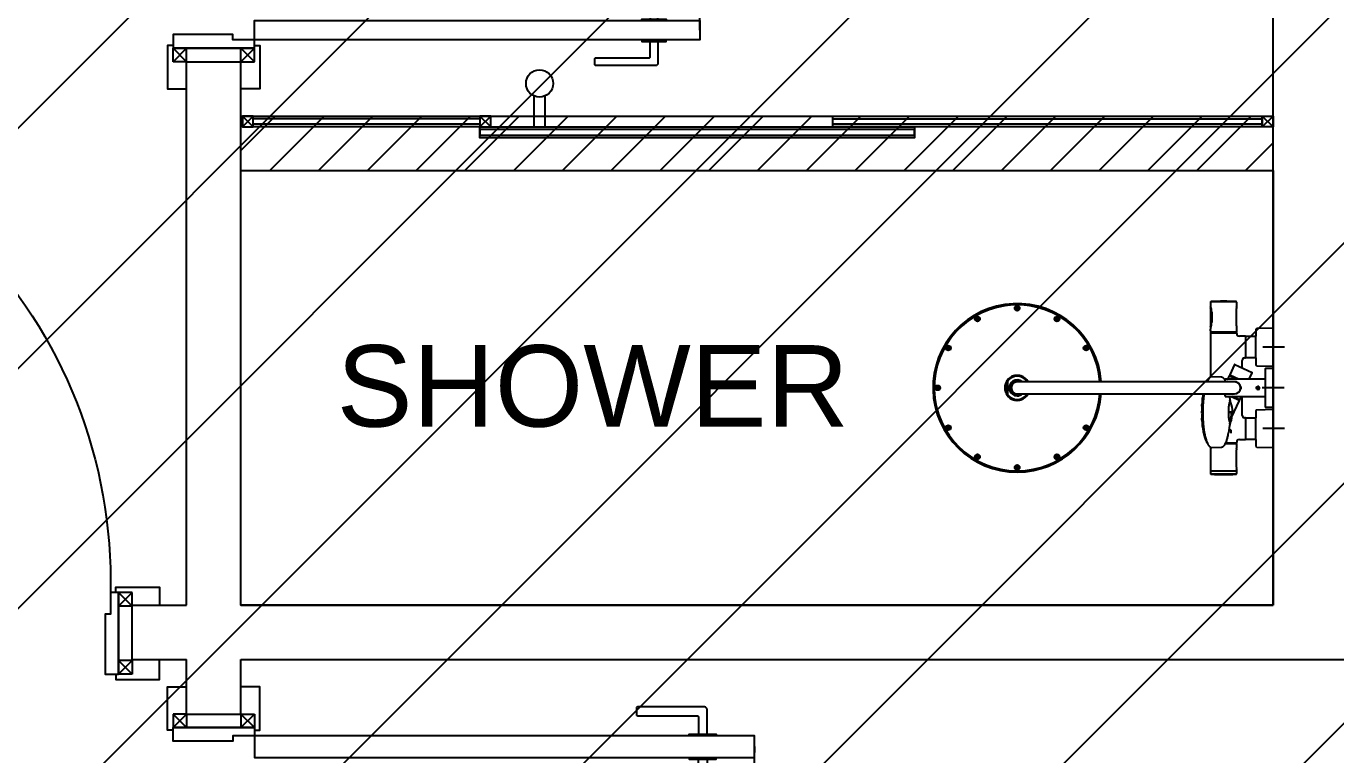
# Model space of a CAD drawing. Header units: centimetres. Extents: x -7408 to 35293, y -3951 to 3084.
# Drawn here: x -869.5 to -628.5, y 1930.5 to 2064.5 of the extents above; entities that cross this region are included whole.
import ezdxf

# ---------------------------------------------------------------- set-up
doc = ezdxf.new("R2010")
doc.units = ezdxf.units.CM
doc.header["$LTSCALE"] = 100
doc.header["$MEASUREMENT"] = 0
for name, color, linetype in [('A0-01 FLOOR PLANS$0$BATH FIXTURES', 85, 'Continuous'), ('A0-01 FLOOR PLANS$0$DOOR', 1, 'Continuous'), ('A0-01 FLOOR PLANS$0$ID_Flooring_01', 123, 'Continuous'), ('A0-01 FLOOR PLANS$0$TEXT', 3, 'Continuous'), ('A0-01 FLOOR PLANS$0$THRESHOLD', 8, 'Continuous'), ('A0-01 FLOOR PLANS$0$TILE', 252, 'Continuous'), ('A0-01 FLOOR PLANS$0$WALL-01', 7, 'Continuous'), ('DCCA-USABLE AREA', 10, 'Continuous')]:
    doc.layers.add(name, color=color, linetype=linetype)
doc.styles.add('A0-01 FLOOR PLANS$0$ART-PS-1', font='arial.ttf', dxfattribs={"height": 20})

# ---------------------------------------------------------------- blocks, each defined once
blk = doc.blocks.new('A0-01 FLOOR PLANS$0$A$C1495f67d')
at = {"layer": 'A0-01 FLOOR PLANS$0$THRESHOLD', "transparency": 33554687}
h = blk.add_hatch(dxfattribs=at)
h.set_pattern_fill('ANSI31', color=256, scale=2, angle=360)
h.set_pattern_definition([(45, (3770.114, -2873.269), (-4.490128, 4.490128), [])])
h.paths.add_polyline_path([(-190, 0), (0, 0), (0, -10), (-190, -10)])
at = {"layer": 'A0-01 FLOOR PLANS$0$DOOR'}
for p, q in [((-190, -10), (-188, -8)), ((-190, -8), (-188, -10)), ((-55.97, -8), (-55.97, -13.71)), ((-53.97, -8), (-53.97, -13.71)), ((-43.97, -10), (-45.97, -8)), ((-43.97, -8), (-45.97, -10)), ((-43.97, -8.5), (-2.27, -8.5)), ((-43.97, -9.5), (-2.27, -9.5)), ((-0.27, -10), (-2.27, -8)), ((-0.27, -8), (-2.27, -10))]:
    blk.add_line(p, q, dxfattribs=at)
for points in [[(-45.97, -8), (-123.97, -8), (-123.97, -6), (-43.97, -6), (-43.97, -8)], [(-188, -8), (-108.97, -8), (-108.97, -10), (-188, -10)]]:
    blk.add_lwpolyline(points, dxfattribs=at)
for points in [[(-43.97, -7.5), (-43.97, -6.5), (-123.97, -6.5), (-123.97, -7.5)], [(-188, -8), (-188, -10), (-190, -10), (-190, -8)], [(-188, -9.5), (-188, -8.5), (-108.97, -8.5), (-108.97, -9.5)], [(-45.97, -8), (-45.97, -10), (-43.97, -10), (-43.97, -8)], [(-43.97, -8), (-2.27, -8), (-2.27, -10), (-43.97, -10)], [(-2.27, -8), (-2.27, -10), (-0.27, -10), (-0.27, -8)]]:
    blk.add_lwpolyline(points, close=True, dxfattribs=at)
blk.add_circle((-54.97, -16), 2.5, dxfattribs=at)
at = {"layer": 'A0-01 FLOOR PLANS$0$TILE', "color": 8}
for p, q in [((0, 0), (-190, 0)), ((0, -10), (-190, -10))]:
    blk.add_line(p, q, dxfattribs=at)
blk = doc.blocks.new('A0-01 FLOOR PLANS$0$Bath_ShowerHead_D-31_01')
for p, q in [((-7.5, 0.08), (-7.5, -3.92)), ((0, 0), (0, -4)), ((7.5, 0.08), (7.5, -3.92)), ((-11, -1.97), (-10.92, -5.04)), ((-4.05, -1.92), (-10.95, -1.92)), ((-5.5, -1.92), (-9.5, -1.92)), ((-4.08, -5.04), (-4, -1.97)), ((-3.55, -2.02), (-3.55, -3.4)), ((3.53, -2), (-3.53, -2)), ((2, -2), (-2, -2)), ((3.55, -3.4), (3.55, -2.02)), ((4, -1.97), (4.08, -5.04)), ((10.95, -1.92), (4.05, -1.92)), ((9.5, -1.92), (5.5, -1.92)), ((10.92, -5.04), (11, -1.97)), ((-3.45, -3.5), (3.45, -3.5)), ((-1.57, -3.5), (-1.57, -10.83)), ((-0.17, -4.82), (-0.09, -4.67)), ((-0.09, -4.97), (-0.17, -4.82)), ((-0.09, -4.67), (0.09, -4.67)), ((0.09, -4.67), (0.17, -4.82)), ((0.17, -4.82), (0.09, -4.97)), ((1.57, -10.83), (1.57, -3.5)), ((-5.5, -5.22), (-9.5, -5.22)), ((-9.5, -7.14), (-9.5, -8.22)), ((-9.48, -7.12), (-5.52, -7.12)), ((-9.43, -5.22), (-9.43, -7.1)), ((-5.57, -7.1), (-5.57, -5.22)), ((-5.5, -7.26), (-5.5, -7.14)), ((-4.31, -9.04), (-2.83, -5.87)), ((-1.57, -6.4), (-2.76, -5.85)), ((0.09, -4.97), (-0.09, -4.97)), ((9.5, -5.22), (5.5, -5.22)), ((5.5, -7.14), (5.5, -7.26)), ((5.52, -7.12), (9.48, -7.12)), ((5.57, -5.22), (5.57, -7.1)), ((9.43, -7.1), (9.43, -5.22)), ((9.5, -8.22), (9.5, -7.14)), ((-15.89, -13.37), (-15.89, -8.87)), ((-14.94, -8.72), (-15.74, -8.72)), ((-14.42, -8.77), (-14.62, -8.77)), ((-11.62, -8.77), (-14.42, -8.77)), ((-11.42, -8.77), (-11.62, -8.77)), ((-10.24, -8.72), (-11.1, -8.72)), ((-10.22, -8.74), (-10.22, -13.5)), ((-10.15, -9.32), (-10.22, -9.32)), ((-10.22, -9.35), (-10.15, -9.35)), ((-10.15, -13.5), (-10.15, -8.74)), ((-9.99, -8.72), (-10.13, -8.72)), ((-3.68, -7.69), (-5.06, -7.69)), ((-4.28, -9.11), (-2.38, -10)), ((-1.57, -8.37), (-2.31, -9.97)), ((-2.2, -10.05), (-1.57, -8.69)), ((-1.1, -9.12), (-1.1, -13.17)), ((-0.2, -7.97), (-0.25, -8)), ((-0.25, -8), (0.25, -8)), ((-0.25, -8), (-0.25, -8.05)), ((-0.2, -7.97), (0.2, -7.97)), ((-0.2, -8.05), (-0.2, -7.97)), ((0.25, -8), (0.2, -7.97)), ((0.2, -8.05), (0.2, -7.97)), ((0.25, -8.05), (0.25, -8)), ((1.1, -13.17), (1.1, -9.12)), ((5.06, -7.69), (1.57, -7.69)), ((2.18, -8.15), (1.57, -7.86)), ((2.2, -8.19), (1.57, -9.55)), ((1.57, -9.75), (2.28, -8.22)), ((2.23, -8.32), (2.17, -8.29)), ((5.46, -9.68), (2.31, -8.21)), ((4.45, -9.48), (4.45, -10.04)), ((4.5, -9.6), (4.5, -9.65)), ((10.13, -8.72), (10, -8.72)), ((10.15, -8.74), (10.15, -10.74)), ((10.23, -9.57), (10.15, -9.49)), ((10.23, -10.77), (10.23, -8.74)), ((11.1, -8.72), (10.25, -8.72)), ((11.62, -8.78), (11.43, -8.77)), ((14.42, -8.78), (11.62, -8.78)), ((14.42, -8.78), (11.62, -8.78)), ((14.42, -8.78), (14.42, -8.78)), ((14.62, -8.77), (14.42, -8.78)), ((15.75, -8.72), (14.95, -8.72)), ((15.35, -8.72), (15.35, -13.52)), ((15.9, -8.87), (15.9, -13.37)), ((-10.15, -9.94), (-10.22, -9.94)), ((-10.22, -10.53), (-10.15, -10.53)), ((-10.15, -11.71), (-10.22, -11.71)), ((-2.28, -9.9), (-2.17, -9.95)), ((-2.18, -10.09), (-1.57, -10.38)), ((-1.96, -11.55), (-2.02, -13.28)), ((2.45, -9.98), (2.44, -10.04)), ((2.46, -9.96), (2.45, -9.98)), ((2.7, -9.83), (2.7, -9.99)), ((4.45, -10.04), (4.45, -10.09)), ((4.45, -10.09), (4.45, -10.19)), ((4.47, -10.14), (4.47, -10.19)), ((4.5, -9.67), (4.5, -9.65)), ((4.5, -10.17), (4.5, -9.67)), ((5.86, -9.73), (5.83, -9.72)), ((6.5, -10.04), (6.5, -9.98)), ((7.77, -9.74), (7.77, -10.08)), ((8.32, -9.74), (7.77, -9.74)), ((10.96, -13.28), (10.9, -11.55)), ((-15.74, -13.52), (-14.94, -13.52)), ((-14.8, -13.52), (-11.23, -13.52)), ((-14.01, -13.32), (-14.01, -13.32)), ((-14.01, -13.32), (-12.02, -13.32)), ((-12.02, -13.32), (-12.02, -13.32)), ((-11.09, -13.52), (-10.82, -13.52)), ((-10.51, -13.52), (-10.24, -13.52)), ((-10.22, -12.3), (-10.15, -12.3)), ((-10.15, -12.89), (-10.22, -12.89)), ((-10.22, -12.92), (-10.15, -12.92)), ((-10.13, -13.52), (-1.97, -13.52)), ((-1.1, -13.17), (-1.1, -45.07)), ((1.1, -45.07), (1.1, -13.17)), ((10.91, -13.52), (15.75, -13.52)), ((-7.39, -36.42), (-7.54, -36.51)), ((-7.54, -36.51), (-7.49, -36.59)), ((-7.49, -36.59), (-7.34, -36.51)), ((-7.39, -36.23), (-7.47, -36.28)), ((-7.47, -36.28), (-7.39, -36.42)), ((-7.43, -36.45), (-7.38, -36.54)), ((-7.33, -36.33), (-7.42, -36.38)), ((-7.3, -36.37), (-7.39, -36.23)), ((-7.34, -36.51), (-7.25, -36.66)), ((-7.31, -36.56), (-7.22, -36.51)), ((-7.15, -36.29), (-7.3, -36.37)), ((-7.21, -36.43), (-7.26, -36.35)), ((-7.25, -36.46), (-7.1, -36.37)), ((-7.17, -36.61), (-7.25, -36.46)), ((-7.25, -36.66), (-7.17, -36.61)), ((-7.1, -36.37), (-7.15, -36.29)), ((7.15, -36.29), (7.1, -36.37)), ((7.1, -36.37), (7.25, -36.46)), ((7.3, -36.37), (7.15, -36.29)), ((7.25, -36.46), (7.17, -36.61)), ((7.17, -36.61), (7.25, -36.66)), ((7.26, -36.35), (7.21, -36.43)), ((7.22, -36.51), (7.31, -36.56)), ((7.25, -36.66), (7.34, -36.51)), ((7.39, -36.23), (7.3, -36.37)), ((7.42, -36.38), (7.33, -36.33)), ((7.34, -36.51), (7.49, -36.59)), ((7.38, -36.54), (7.43, -36.45)), ((7.47, -36.28), (7.39, -36.23)), ((7.39, -36.42), (7.47, -36.28)), ((7.54, -36.51), (7.39, -36.42)), ((7.49, -36.59), (7.54, -36.51)), ((-12.84, -41.65), (-12.89, -41.73)), ((-12.89, -41.73), (-12.75, -41.82)), ((-12.7, -41.73), (-12.84, -41.65)), ((-12.75, -41.82), (-12.83, -41.97)), ((-12.83, -41.97), (-12.75, -42.02)), ((-12.74, -41.7), (-12.79, -41.79)), ((-12.77, -41.86), (-12.69, -41.91)), ((-12.75, -42.02), (-12.66, -41.87)), ((-12.61, -41.58), (-12.7, -41.73)), ((-12.58, -41.74), (-12.67, -41.69)), ((-12.66, -41.87), (-12.51, -41.95)), ((-12.53, -41.63), (-12.61, -41.58)), ((-12.61, -41.78), (-12.53, -41.63)), ((-12.46, -41.87), (-12.61, -41.78)), ((-12.61, -41.9), (-12.56, -41.81)), ((-12.51, -41.95), (-12.46, -41.87)), ((12.61, -41.78), (12.46, -41.87)), ((12.46, -41.87), (12.51, -41.95)), ((12.51, -41.95), (12.66, -41.87)), ((12.61, -41.58), (12.53, -41.63)), ((12.53, -41.63), (12.61, -41.78)), ((12.56, -41.81), (12.61, -41.9)), ((12.67, -41.69), (12.58, -41.74)), ((12.7, -41.73), (12.61, -41.58)), ((12.66, -41.87), (12.75, -42.02)), ((12.69, -41.91), (12.77, -41.86)), ((12.84, -41.65), (12.7, -41.73)), ((12.79, -41.79), (12.74, -41.7)), ((12.75, -41.82), (12.89, -41.73)), ((12.83, -41.97), (12.75, -41.82)), ((12.75, -42.02), (12.83, -41.97)), ((12.89, -41.73), (12.84, -41.65)), ((-1.1, -45.07), (-1.1, -49.12)), ((1.1, -49.12), (1.1, -45.07)), ((-1.3, -47.42), (-1.1, -47.42)), ((1.1, -47.42), (1.3, -47.42)), ((-14.86, -49.07), (-14.86, -49.17)), ((-14.69, -49.07), (-14.86, -49.07)), ((-14.86, -49.17), (-14.69, -49.17)), ((-14.74, -49.07), (-14.74, -49.17)), ((-14.69, -48.9), (-14.69, -49.07)), ((-14.59, -48.9), (-14.69, -48.9)), ((-14.59, -49.02), (-14.69, -49.02)), ((-14.69, -49.17), (-14.69, -49.34)), ((-14.69, -49.22), (-14.59, -49.22)), ((-14.69, -49.34), (-14.59, -49.34)), ((-14.59, -49.07), (-14.59, -48.9)), ((-14.42, -49.07), (-14.59, -49.07)), ((-14.59, -49.17), (-14.42, -49.17)), ((-14.59, -49.34), (-14.59, -49.17)), ((-14.54, -49.17), (-14.54, -49.07)), ((-14.42, -49.17), (-14.42, -49.07)), ((-2.2, -49.79), (-2.2, -48.45)), ((-0.45, -50.32), (-0.57, -50.32)), ((-0.45, -50.32), (0.45, -50.32)), ((0.57, -50.32), (0.45, -50.32)), ((2.2, -48.45), (2.2, -49.79)), ((14.59, -49.07), (14.42, -49.07)), ((14.42, -49.07), (14.42, -49.17)), ((14.42, -49.17), (14.59, -49.17)), ((14.54, -49.07), (14.54, -49.17)), ((14.69, -48.9), (14.59, -48.9)), ((14.59, -48.9), (14.59, -49.07)), ((14.69, -49.02), (14.59, -49.02)), ((14.59, -49.17), (14.59, -49.34)), ((14.59, -49.22), (14.69, -49.22)), ((14.59, -49.34), (14.69, -49.34)), ((14.69, -49.07), (14.69, -48.9)), ((14.86, -49.07), (14.69, -49.07)), ((14.69, -49.34), (14.69, -49.17)), ((14.69, -49.17), (14.86, -49.17)), ((14.74, -49.17), (14.74, -49.07)), ((14.86, -49.17), (14.86, -49.07)), ((-1.01, -50.82), (-1.3, -50.82)), ((-0.9, -50.82), (-1.01, -50.82)), ((0.9, -50.82), (-0.9, -50.82)), ((1.01, -50.82), (0.9, -50.82)), ((1.3, -50.82), (1.01, -50.82)), ((-12.75, -56.42), (-12.89, -56.51)), ((-12.89, -56.51), (-12.84, -56.59)), ((-12.84, -56.59), (-12.7, -56.51)), ((-12.75, -56.22), (-12.83, -56.27)), ((-12.83, -56.27), (-12.75, -56.42)), ((-12.79, -56.45), (-12.74, -56.54)), ((-12.69, -56.33), (-12.77, -56.38)), ((-12.66, -56.37), (-12.75, -56.22)), ((-12.7, -56.51), (-12.61, -56.66)), ((-12.67, -56.55), (-12.58, -56.5)), ((-12.51, -56.29), (-12.66, -56.37)), ((-12.56, -56.43), (-12.61, -56.34)), ((-12.61, -56.46), (-12.46, -56.37)), ((-12.53, -56.61), (-12.61, -56.46)), ((-12.61, -56.66), (-12.53, -56.61)), ((-12.46, -56.37), (-12.51, -56.29)), ((12.51, -56.29), (12.46, -56.37)), ((12.46, -56.37), (12.61, -56.46)), ((12.66, -56.37), (12.51, -56.29)), ((12.61, -56.46), (12.53, -56.61)), ((12.53, -56.61), (12.61, -56.66)), ((12.61, -56.34), (12.56, -56.43)), ((12.58, -56.5), (12.67, -56.55)), ((12.61, -56.66), (12.7, -56.51)), ((12.75, -56.22), (12.66, -56.37)), ((12.77, -56.38), (12.69, -56.33)), ((12.7, -56.51), (12.84, -56.59)), ((12.74, -56.54), (12.79, -56.45)), ((12.83, -56.27), (12.75, -56.22)), ((12.75, -56.42), (12.83, -56.27)), ((12.89, -56.51), (12.75, -56.42)), ((12.84, -56.59), (12.89, -56.51)), ((-7.49, -61.65), (-7.54, -61.73)), ((-7.54, -61.73), (-7.39, -61.82)), ((-7.34, -61.73), (-7.49, -61.65)), ((-7.39, -61.82), (-7.47, -61.96)), ((-7.47, -61.96), (-7.39, -62.01)), ((-7.38, -61.7), (-7.43, -61.79)), ((-7.42, -61.86), (-7.33, -61.91)), ((-7.39, -62.01), (-7.3, -61.87)), ((-7.25, -61.58), (-7.34, -61.73)), ((-7.22, -61.73), (-7.31, -61.68)), ((-7.3, -61.87), (-7.15, -61.95)), ((-7.26, -61.89), (-7.21, -61.81)), ((-7.17, -61.63), (-7.25, -61.58)), ((-7.25, -61.78), (-7.17, -61.63)), ((-7.1, -61.87), (-7.25, -61.78)), ((-7.15, -61.95), (-7.1, -61.87)), ((7.25, -61.78), (7.1, -61.87)), ((7.1, -61.87), (7.15, -61.95)), ((7.15, -61.95), (7.3, -61.87)), ((7.25, -61.58), (7.17, -61.63)), ((7.17, -61.63), (7.25, -61.78)), ((7.21, -61.81), (7.26, -61.89)), ((7.31, -61.68), (7.22, -61.73)), ((7.34, -61.73), (7.25, -61.58)), ((7.3, -61.87), (7.39, -62.01)), ((7.33, -61.91), (7.42, -61.86)), ((7.49, -61.65), (7.34, -61.73)), ((7.43, -61.79), (7.38, -61.7)), ((7.39, -61.82), (7.54, -61.73)), ((7.47, -61.96), (7.39, -61.82)), ((7.39, -62.01), (7.47, -61.96)), ((7.54, -61.73), (7.49, -61.65)), ((-0.05, -63.71), (-0.22, -63.71)), ((-0.22, -63.71), (-0.22, -63.81)), ((-0.22, -63.81), (-0.05, -63.81)), ((-0.1, -63.71), (-0.1, -63.81)), ((0.05, -63.54), (-0.05, -63.54)), ((-0.05, -63.54), (-0.05, -63.71)), ((0.05, -63.66), (-0.05, -63.66)), ((-0.05, -63.81), (-0.05, -63.98)), ((-0.05, -63.86), (0.05, -63.86)), ((-0.05, -63.98), (0.05, -63.98)), ((0.05, -63.71), (0.05, -63.54)), ((0.22, -63.71), (0.05, -63.71)), ((0.05, -63.81), (0.22, -63.81)), ((0.05, -63.98), (0.05, -63.81)), ((0.1, -63.81), (0.1, -63.71)), ((0.22, -63.81), (0.22, -63.71))]:
    blk.add_line(p, q)
for centre, radius in [((0, -4.82), 0.246), ((0, -4.82), 0.18), ((-7.32, -36.44), 0.45), ((-7.32, -36.44), 0.41), ((7.32, -36.44), 0.45), ((7.32, -36.44), 0.41), ((-12.68, -41.8), 0.45), ((-12.68, -41.8), 0.41), ((12.68, -41.8), 0.45), ((12.68, -41.8), 0.41), ((-14.64, -49.12), 0.45), ((-14.64, -49.12), 0.41), ((14.64, -49.12), 0.45), ((14.64, -49.12), 0.41), ((-12.68, -56.44), 0.45), ((-12.68, -56.44), 0.41), ((12.68, -56.44), 0.45), ((12.68, -56.44), 0.41), ((-7.32, -61.8), 0.45), ((-7.32, -61.8), 0.41), ((7.32, -61.8), 0.45), ((7.32, -61.8), 0.41), ((0, -63.76), 0.45), ((0, -63.76), 0.41)]:
    blk.add_circle(centre, radius)
for centre, radius, start, end in [((-10.95, -1.97), 0.05, 90, 181.5), ((-4.05, -1.97), 0.05, 358.5, 90), ((-3.53, -2.02), 0.02, 90, 180), ((3.53, -2.02), 0.02, 0, 90), ((4.05, -1.97), 0.05, 90, 181.5), ((10.95, -1.97), 0.05, 358.5, 90), ((-3.45, -3.4), 0.1, 180, 270), ((0, -4.82), 0.3, 255, 195), ((3.45, -3.4), 0.1, 270, 0), ((-10.77, -5.04), 0.15, 181.5, 268.1235), ((-7.5, 94.76), 100, 268.1235, 268.854), ((-9.48, -7.14), 0.02, 90, 180), ((-9.41, -7.1), 0.02, 180, 270), ((-5.59, -7.1), 0.02, 270, 0), ((-5.52, -7.14), 0.02, 0, 90), ((-7.5, 94.76), 100, 271.146, 271.8765), ((-4.23, -5.04), 0.15, 271.8765, 358.5), ((-2.78, -5.89), 0.05, 65, 155), ((4.23, -5.04), 0.15, 181.5, 268.1235), ((7.5, 94.76), 100, 268.1235, 268.854), ((5.52, -7.14), 0.02, 90, 180), ((5.59, -7.1), 0.02, 180, 270), ((9.41, -7.1), 0.02, 270, 0), ((9.48, -7.14), 0.02, 0, 90), ((7.5, 94.76), 100, 271.146, 271.8765), ((10.77, -5.04), 0.15, 271.8765, 358.5), ((84.08, -11.12), 100, 178.7132, 181.2877), ((-15.74, -8.87), 0.15, 90.4837, 180.0005), ((-14.49, -6.71), 2.06, 259.3919, 261.1025), ((-14.43, -6.33), 2.44, 260.7742, 265.5339), ((-11.61, -6.33), 2.44, 274.4645, 279.2276), ((-11.51, -6.98), 1.78, 279.0316, 280.3594), ((-10.24, -8.74), 0.02, 0, 90), ((-10.13, -8.74), 0.02, 90, 180), ((-10, -8.22), 0.5, 270.4238, 359.5853), ((-5.06, -7.26), 0.444, 181.5907, 267.0077), ((-4.26, -9.06), 0.05, 155, 245), ((0, -9.12), 1.13, 102.7838, 191.5041), ((0, -9.12), 1.1, 0, 180), ((0, -9.12), 1.13, 0, 77.1991), ((0, -9.12), 1.13, 347.0955, 0), ((2.18, -8.27), 0.02, 155, 245), ((2.17, -8.18), 0.03, 335, 65), ((2.3, -8.23), 0.02, 65, 155), ((4.52, -9.6), 0.02, 89.4549, 180), ((4.47, -14.33), 4.75, 70.3229, 89.4549), ((5.06, -7.26), 0.444, 271.3582, 358.5138), ((10, -8.22), 0.497, 180.2837, 270.0504), ((10.13, -8.74), 0.02, 0, 90), ((10.25, -8.74), 0.02, 90, 180), ((11.1, -8.77), 0.0505, 46.9195, 89.7895), ((11.61, -6.44), 2.33, 260.4502, 265.432), ((11.23, -8.77), 0.0307, 68.4365, 95.6982), ((14.44, -6.44), 2.33, 274.5661, 279.5519), ((14.82, -8.77), 0.0307, 84.3084, 113.464), ((14.95, -8.77), 0.0505, 90.2105, 133.0804), ((15.75, -8.87), 0.15, 359.9994, 90.499), ((-84.07, -11.12), 100, 358.7126, 1.287), ((-2.36, -9.95), 0.05, 245, 335), ((-2.17, -10.06), 0.03, 155, 245), ((-2.18, -9.97), 0.02, 335, 65), ((-1.53, -10.83), 0.03, 180, 262.9292), ((0, 1.55), 12.5, 262.9292, 264.9514), ((0, 1.55), 12.5, 275.0486, 277.0708), ((1.53, -10.83), 0.03, 277.0708, 0), ((-1.86, 11.13), 21.49, 279.1725, 281.6283), ((2.77, -9.83), 0.0688, 110.5785, 179.6732), ((4.74, -17.38), 7.73, 81.8576, 85.6981), ((6.18, -10.01), 0.0683, 17.0873, 69.4893), ((6.18, -10.03), 0.0688, 27.4358, 69.422), ((10.8, 11.12), 21.49, 258.3745, 263.3006), ((-15.74, -13.37), 0.15, 179.9997, 270.0108), ((-14.01, -15.69), 2.36, 89.9874, 113.2654), ((-14.81, -13.47), 0.0472, 176.4407, 249.6056), ((-14.04, -15.57), 2.19, 89.1588, 110.5651), ((-12.02, -15.69), 2.36, 66.7399, 90.0119), ((-12.03, -15.83), 2.45, 70.5873, 89.6922), ((-11.22, -13.47), 0.0475, 288.6919, 2.8285), ((-10.77, -14.08), 0.56, 94.061, 94.739), ((-10.82, -13.51), 0.0147, 276.3407, 278.3544), ((-10.66, -15.82), 2.3, 86.2644, 93.6304), ((-10.66, -16.5), 2.98, 87.2513, 90.9598), ((-10.48, -12.57), 0.953, 267.5377, 268.1419), ((-10.51, -13.5), 0.0168, 261.4715, 263.6935), ((-10.52, -13.61), 0.0874, 84.5355, 86.4641), ((-10.24, -13.5), 0.02, 270, 0), ((-10.13, -13.5), 0.02, 180, 270), ((15.75, -13.37), 0.15, 269.9564, 0), ((4.8, -6.63), 8.53, 269.8368, 272.5731), ((4.93, -2.23), 12.92, 271.1539, 273.6573), ((5.2, -2.65), 12.48, 272.5174, 275.0502), ((5.51, -3.42), 11.7, 273.8933, 276.5191), ((5.86, -4.52), 10.57, 275.3173, 278.1182), ((6.26, -5.88), 9.16, 276.8331, 279.913), ((6.72, -7.42), 7.57, 278.4883, 282.0418), ((7.09, -8.34), 6.6, 280.5691, 283.982), ((0, -49.12), 15.5, 94.0697, 0), ((0, -49.12), 15.5, 0, 85.9303), ((0, -49.12), 15.32, 94.1175, 0), ((0, -49.12), 15.3, 94.123, 0), ((0, -49.12), 15.29, 94.1256, 0), ((0, -49.12), 15.27, 94.131, 0), ((0, -49.12), 15.32, 0, 85.8825), ((0, -49.12), 15.3, 0, 85.877), ((0, -49.12), 15.29, 0, 85.8744), ((0, -49.12), 15.27, 0, 85.869), ((0, -49.12), 2.3, 118.5719, 162.9284), ((0, -49.12), 2.15, 127.2488, 232.7512), ((0, -49.12), 1.47, 138.4433, 0), ((0, -49.12), 2.15, 124.3637, 127.2488), ((0, -49.12), 2.15, 120.7723, 124.3637), ((0, -49.12), 2.3, 17.0716, 61.4281), ((0, -49.12), 2.15, 55.6363, 59.2277), ((0, -49.12), 1.47, 0, 41.5567), ((0, -49.12), 2.15, 52.7512, 55.6363), ((0, -49.12), 2.15, 307.2488, 52.7512), ((0, -49.12), 2.3, 169.228, 190.772), ((0, -49.12), 2.3, 162.9301, 169.228), ((0, -49.12), 2.3, 190.772, 197.0699), ((-2.17, -48.45), 0.03, 162.9301, 180), ((-2.17, -49.79), 0.03, 180, 197.0699), ((0, -49.12), 2.3, 197.0716, 342.9284), ((0, -49.12), 1.35, 144.5691, 0), ((0, -49.12), 1.33, 145.7987, 244.4562), ((0, -49.12), 1.1, 180, 0), ((0, -49.12), 1.33, 295.5438, 34.2013), ((0, -49.12), 1.35, 0, 35.4309), ((0, -49.12), 2.3, 10.772, 17.0699), ((2.17, -48.45), 0.03, 0, 17.0699), ((0, -49.12), 2.3, 342.9301, 349.228), ((2.17, -49.79), 0.03, 342.9301, 0), ((0, -49.12), 2.3, 349.228, 10.772), ((0, -49.12), 2.15, 232.7512, 235.6363), ((0, -49.12), 2.15, 235.6363, 304.3637), ((0, -49.12), 2.15, 304.3637, 307.2488)]:
    blk.add_arc(centre, radius, start, end)
for centre, major_axis, ratio, start_param, end_param in [((-5.06, -7.19), (0, 0.5), 1, 3.091409, 3.141593), ((4.47, -14.05), (-4.73, 0), 0.970296, 4.728297, 5.086392), ((4.47, -14.22), (4.73, 0), 0.970296, 1.196063, 1.554861), ((2.72, -9.83), (0.02, 0), 0.241922, 3.141593, 3.167236), ((4.47, -14.24), (4.73, 0), 0.970296, 1.196793, 1.554888), ((-2.17, -48.45), (-0.0287, 0.0088), 0.989207, 0, 0.288551), ((-2.17, -49.79), (-0.0287, -0.0088), 0.989207, 5.994634, 6.283185), ((2.17, -48.45), (-0.0287, -0.0088), 0.989207, 2.853042, 3.141593), ((2.17, -49.79), (0.0287, -0.0088), 0.989207, 0, 0.288551)]:
    blk.add_ellipse(centre, major_axis=major_axis, ratio=ratio, start_param=start_param, end_param=end_param)
for points, degree, knots in [([(-14.87, -8.73), (-14.88, -8.73), (-14.91, -8.73), (-14.93, -8.72), (-14.93, -8.72), (-14.94, -8.72), (-14.94, -8.72), (-14.94, -8.72), (-14.95, -8.72)], 3, [0, 0, 0, 0, 0.245741, 0.69191, 0.916224, 0.957728, 0.982787, 1, 1, 1, 1]), ([(-11.1, -8.72), (-11.1, -8.72), (-11.11, -8.72), (-11.11, -8.72), (-11.11, -8.72), (-11.12, -8.72), (-11.15, -8.73), (-11.18, -8.73), (-11.19, -8.74)], 3, [0, 0, 0, 0, 0.015565, 0.048335, 0.127827, 0.377073, 0.755534, 1, 1, 1, 1]), ([(4.45, -9.48), (4.45, -9.47), (4.45, -9.47), (4.44, -9.47), (4.44, -9.46), (4.44, -9.46), (4.43, -9.46), (4.42, -9.45), (4.41, -9.45), (4.4, -9.45), (4.4, -9.45), (4.4, -9.45)], 3, [0, 0, 0, 0, 0.059506, 0.159563, 0.245992, 0.329643, 0.42315, 0.565802, 0.784627, 0.970374, 1, 1, 1, 1]), ([(-1.44, -10.86), (-1.47, -10.88), (-1.56, -10.94), (-1.67, -11.03), (-1.78, -11.13), (-1.87, -11.25), (-1.94, -11.39), (-1.95, -11.49), (-1.96, -11.55)], 3, [0.5801674, 0.5801674, 0.5801674, 0.5801674, 0.6259358, 0.696701, 0.7574415, 0.8282146, 0.9090569, 1, 1, 1, 1]), ([(-1.57, -10.56), (-1.58, -10.52), (-1.6, -10.44), (-1.63, -10.37), (-1.63, -10.34)], 3, [0.5121966, 0.5121966, 0.5121966, 0.5121966, 0.6261046, 0.7145426, 0.7145426, 0.7145426, 0.7145426]), ([(2.44, -10.04), (2.44, -10.06), (2.44, -10.08), (2.45, -10.1), (2.45, -10.1)], 3, [0, 0, 0, 0, 0.0633839, 0.1139324, 0.1139324, 0.1139324, 0.1139324]), ([(2.45, -9.97), (2.45, -9.97), (2.45, -9.97), (2.45, -9.97), (2.45, -9.98), (2.45, -9.98), (2.45, -9.98)], 5, [0.49842013, 0.49842013, 0.49842013, 0.49842013, 0.49842013, 0.49842013, 0.50000075, 0.51157507, 0.51157507, 0.51157507, 0.51157507, 0.51157507, 0.51157507]), ([(2.7, -9.8), (2.7, -9.81), (2.66, -9.82), (2.59, -9.85), (2.52, -9.88), (2.48, -9.92), (2.47, -9.94), (2.46, -9.94)], 3, [0.4254993, 0.4254993, 0.4254993, 0.4254993, 0.4526311, 0.5889127, 0.7344681, 0.8892637, 0.9254156, 0.9254156, 0.9254156, 0.9254156]), ([(2.62, -9.91), (2.62, -9.91), (2.62, -9.91), (2.62, -9.89), (2.63, -9.87), (2.67, -9.85), (2.68, -9.84), (2.69, -9.84)], 3, [0.4958252, 0.4958252, 0.4958252, 0.4958252, 0.5, 0.5, 0.5625, 0.5625, 0.58796867, 0.58796867, 0.58796867, 0.58796867]), ([(4.47, -10.19), (4.23, -10.19), (3.98, -10.18), (3.65, -10.16), (3.54, -10.15), (3.34, -10.13), (3.25, -10.12), (3.08, -10.09), (3, -10.08), (2.87, -10.05), (2.81, -10.03), (2.68, -9.99), (2.63, -9.96), (2.62, -9.92)], 3, [0, 0, 0, 0, 0.125, 0.125, 0.1875, 0.1875, 0.25, 0.25, 0.3125, 0.3125, 0.375, 0.375, 0.4856991, 0.4856991, 0.4856991, 0.4856991]), ([(2.7, -9.87), (2.66, -9.89), (2.65, -9.91), (2.65, -9.94), (2.66, -9.96), (2.67, -9.98)], 3, [0.4257206, 0.4257206, 0.4257206, 0.4257206, 0.5, 0.5, 0.5536818, 0.5536818, 0.5536818, 0.5536818]), ([(6.32, -9.92), (6.32, -9.94), (6.31, -9.95), (6.26, -9.98), (6.23, -10), (6.14, -10.03), (6.08, -10.05), (5.95, -10.08), (5.87, -10.09), (5.61, -10.13), (5.41, -10.15), (4.96, -10.18), (4.72, -10.19), (4.47, -10.19)], 3, [0.5117194, 0.5117194, 0.5117194, 0.5117194, 0.5625, 0.5625, 0.625, 0.625, 0.6875, 0.6875, 0.75, 0.75, 0.875, 0.875, 1, 1, 1, 1]), ([(4.55, -9.65), (4.54, -9.65), (4.54, -9.65), (4.53, -9.65), (4.52, -9.65), (4.51, -9.65), (4.5, -9.66), (4.5, -9.66), (4.5, -9.67), (4.5, -9.67), (4.5, -9.67)], 3, [0, 0, 0, 0, 0.076286, 0.279716, 0.508547, 0.661979, 0.772982, 0.883151, 0.998032, 1, 1, 1, 1]), ([(5.39, -9.67), (5.53, -9.68), (5.67, -9.7), (5.87, -9.73), (5.95, -9.74), (6.08, -9.77), (6.14, -9.79), (6.23, -9.82), (6.26, -9.84), (6.31, -9.87), (6.32, -9.89), (6.32, -9.91), (6.32, -9.91), (6.32, -9.91)], 3, [0.1647399, 0.1647399, 0.1647399, 0.1647399, 0.25, 0.25, 0.3125, 0.3125, 0.375, 0.375, 0.4375, 0.4375, 0.5, 0.5, 0.5032189, 0.5032189, 0.5032189, 0.5032189]), ([(6.27, -9.97), (6.29, -9.96), (6.3, -9.94), (6.3, -9.91), (6.29, -9.89), (6.24, -9.86), (6.21, -9.84), (6.11, -9.81), (6.06, -9.79), (5.93, -9.77), (5.85, -9.75), (5.68, -9.73), (5.6, -9.72), (5.5, -9.71)], 3, [0.4482744, 0.4482744, 0.4482744, 0.4482744, 0.5, 0.5, 0.5625, 0.5625, 0.625, 0.625, 0.6875, 0.6875, 0.75, 0.75, 0.8100245, 0.8100245, 0.8100245, 0.8100245]), ([(5.89, -9.73), (5.88, -9.73), (5.88, -9.73), (5.87, -9.73), (5.85, -9.72), (5.83, -9.72), (5.83, -9.72)], 3, [0.74785872, 0.74785872, 0.74785872, 0.74785872, 0.75028089, 0.75154772, 0.75733642, 0.76181543, 0.76181543, 0.76181543, 0.76181543]), ([(6.5, -9.98), (6.49, -9.96), (6.48, -9.93), (6.44, -9.89), (6.37, -9.85), (6.27, -9.81), (6.15, -9.78), (6.02, -9.75), (5.93, -9.74), (5.89, -9.73)], 3, [0, 0, 0, 0, 0.131987, 0.281792, 0.449255, 0.586344, 0.733125, 0.889496, 1, 1, 1, 1]), ([(6.18, -9.91), (6.17, -9.91), (6.17, -9.91), (6.14, -9.89), (6.11, -9.87), (6.08, -9.86)], 3, [0.0968, 0.0968, 0.0968, 0.0968, 0.125, 0.125, 0.2392713, 0.2392713, 0.2392713, 0.2392713]), ([(6.24, -10), (6.24, -10), (6.24, -9.98), (6.22, -9.95), (6.21, -9.93), (6.2, -9.93)], 3, [0, 0, 0, 0, 0.094437, 0.572572, 1, 1, 1, 1]), ([(6.49, -10.09), (6.49, -10.09), (6.5, -10.08), (6.5, -10.06), (6.5, -10.04)], 3, [0.8927078, 0.8927078, 0.8927078, 0.8927078, 0.923572, 1, 1, 1, 1]), ([(6.5, -10.05), (6.5, -10.05), (6.5, -10.05), (6.5, -10.05), (6.5, -10.04)], 3, [0.49985456, 0.49985456, 0.49985456, 0.49985456, 0.499857717, 0.505184623, 0.505184623, 0.505184623, 0.505184623]), ([(10.9, -11.55), (10.9, -11.5), (10.89, -11.42), (10.84, -11.3), (10.79, -11.21), (10.73, -11.15), (10.66, -11.07), (10.55, -10.97), (10.39, -10.86), (10.2, -10.76), (9.98, -10.66), (9.72, -10.56), (9.43, -10.47), (9.11, -10.39), (8.73, -10.3), (8.46, -10.25), (8.29, -10.22)], 3, [0, 0, 0, 0, 0.076639, 0.140286, 0.191004, 0.231676, 0.270773, 0.344619, 0.422888, 0.492029, 0.569644, 0.657173, 0.731485, 0.813325, 0.902766, 1, 1, 1, 1]), ([(-2.02, -13.28), (-2.02, -13.33), (-2.02, -13.41), (-1.98, -13.52), (-1.93, -13.61), (-1.87, -13.68), (-1.78, -13.78), (-1.63, -13.9), (-1.4, -14.04), (-1.21, -14.13), (-1.1, -14.18), (-1.1, -14.18)], 3, [0, 0, 0, 0, 0.0201993, 0.0389749, 0.0548851, 0.0680309, 0.0803254, 0.1107287, 0.1406106, 0.1698338, 0.17045, 0.17045, 0.17045, 0.17045]), ([(-1.32, -14.07), (-1.31, -14.08), (-1.26, -14.12), (-1.19, -14.18), (-1.13, -14.22), (-1.1, -14.23)], 3, [0.320972, 0.320972, 0.320972, 0.320972, 0.3458905, 0.4291154, 0.4686404, 0.4686404, 0.4686404, 0.4686404]), ([(1.1, -14.73), (1.24, -14.75), (1.56, -14.8), (2.13, -14.86), (2.83, -14.92), (3.61, -14.96), (4.4, -14.97), (5.2, -14.96), (5.99, -14.93), (6.68, -14.88), (7.29, -14.81), (7.82, -14.74), (8.33, -14.65), (8.79, -14.56), (9.2, -14.46), (9.54, -14.36), (9.83, -14.26), (10.07, -14.17), (10.25, -14.08), (10.41, -14), (10.55, -13.92), (10.66, -13.83), (10.76, -13.74), (10.84, -13.65), (10.91, -13.54), (10.96, -13.42), (10.96, -13.33), (10.96, -13.28)], 3, [0.3258306, 0.3258306, 0.3258306, 0.3258306, 0.3501234, 0.3796535, 0.4187131, 0.4577747, 0.4968356, 0.5358975, 0.5749598, 0.6140192, 0.6433242, 0.6726312, 0.7025236, 0.7336544, 0.7594589, 0.7859554, 0.810673, 0.8325632, 0.8516356, 0.8676157, 0.8855409, 0.9055164, 0.9198472, 0.9366347, 0.9558872, 0.9776111, 1, 1, 1, 1]), ([(9.45, -14.51), (9.54, -14.48), (9.71, -14.41), (9.92, -14.31), (10.09, -14.21), (10.19, -14.14), (10.24, -14.09), (10.26, -14.08)], 3, [0, 0, 0, 0, 0.132302, 0.2916949, 0.4034734, 0.5149699, 0.5620238, 0.5620238, 0.5620238, 0.5620238]), ([(1.1, -14.9), (1.11, -14.9), (1.32, -14.94), (1.73, -15), (2.38, -15.07), (3.08, -15.13), (3.77, -15.15), (4.24, -15.16), (4.47, -15.16)], 5, [0.90399804, 0.90399804, 0.90399804, 0.90399804, 0.90399804, 0.90399804, 0.90625, 0.9375, 0.96875, 1, 1, 1, 1, 1, 1]), ([(1.88, -15), (1.88, -15), (1.88, -15.01), (1.89, -15.02), (1.9, -15.03), (1.91, -15.04), (1.91, -15.04), (1.92, -15.05), (1.93, -15.05), (1.95, -15.05), (1.98, -15.06), (1.99, -15.06), (2, -15.06)], 3, [0, 0, 0, 0, 0.078849, 0.165941, 0.23991, 0.304842, 0.36235, 0.422637, 0.520357, 0.766738, 0.969433, 1, 1, 1, 1]), ([(2, -15.06), (2.01, -15.06), (2.03, -15.06), (2.06, -15.07), (2.09, -15.07), (2.11, -15.07), (2.13, -15.06), (2.14, -15.06), (2.15, -15.05), (2.16, -15.04), (2.16, -15.02), (2.16, -15.02), (2.16, -15.01)], 3, [0, 0, 0, 0, 0.136394, 0.294134, 0.458405, 0.64934, 0.704181, 0.759795, 0.824948, 0.900015, 0.980398, 1, 1, 1, 1]), ([(3.06, -15.12), (3.06, -15.12), (3.06, -15.13), (3.07, -15.14), (3.07, -15.15), (3.08, -15.16), (3.09, -15.16), (3.1, -15.17), (3.1, -15.17), (3.11, -15.17), (3.13, -15.17), (3.15, -15.17), (3.17, -15.18), (3.17, -15.18)], 3, [0, 0, 0, 0, 0.004737, 0.111726, 0.196853, 0.269065, 0.331169, 0.383075, 0.430362, 0.494221, 0.682743, 0.896328, 1, 1, 1, 1]), ([(3.17, -15.18), (3.18, -15.18), (3.19, -15.18), (3.22, -15.18), (3.26, -15.18), (3.28, -15.18), (3.29, -15.18), (3.31, -15.18), (3.32, -15.17), (3.33, -15.16), (3.34, -15.15), (3.34, -15.14), (3.34, -15.13), (3.34, -15.13)], 3, [0, 0, 0, 0, 0.066927, 0.215245, 0.362572, 0.517578, 0.682587, 0.723014, 0.771108, 0.831848, 0.902048, 0.978518, 1, 1, 1, 1]), ([(3.35, -15.13), (3.36, -15.13), (3.37, -15.13), (3.39, -15.13), (3.41, -15.13), (3.41, -15.13)], 3, [0.6390182, 0.6390182, 0.6390182, 0.6390182, 0.7543694, 0.9483646, 1, 1, 1, 1]), ([(3.41, -15.13), (3.42, -15.13), (3.44, -15.13), (3.48, -15.13), (3.5, -15.13), (3.52, -15.13), (3.53, -15.12), (3.55, -15.11), (3.56, -15.1), (3.56, -15.09), (3.56, -15.08), (3.56, -15.08)], 3, [0, 0, 0, 0, 0.135585, 0.313743, 0.503936, 0.629642, 0.717386, 0.799718, 0.882901, 0.972509, 1, 1, 1, 1]), ([(4.33, -15.17), (4.33, -15.17), (4.33, -15.18), (4.34, -15.19), (4.35, -15.2), (4.36, -15.21), (4.36, -15.21), (4.37, -15.21), (4.38, -15.22), (4.38, -15.22), (4.4, -15.22), (4.42, -15.22), (4.43, -15.22), (4.44, -15.22)], 3, [0, 0, 0, 0, 0.051707, 0.151707, 0.232823, 0.302041, 0.360979, 0.408736, 0.451413, 0.515564, 0.717797, 0.931323, 1, 1, 1, 1]), ([(4.44, -15.22), (4.45, -15.22), (4.46, -15.22), (4.49, -15.22), (4.53, -15.22), (4.56, -15.22), (4.56, -15.22), (4.58, -15.21), (4.59, -15.21), (4.6, -15.2), (4.61, -15.18), (4.61, -15.17), (4.61, -15.17)], 3, [0, 0, 0, 0, 0.090801, 0.237555, 0.381893, 0.531915, 0.710019, 0.747984, 0.801281, 0.861969, 0.933494, 1, 1, 1, 1]), ([(5.6, -15.13), (5.6, -15.13), (5.6, -15.14), (5.61, -15.15), (5.62, -15.17), (5.62, -15.17), (5.63, -15.18), (5.64, -15.18), (5.65, -15.18), (5.66, -15.18), (5.68, -15.18), (5.7, -15.18), (5.72, -15.18), (5.73, -15.18)], 3, [0, 0, 0, 0, 0.045652, 0.139085, 0.214141, 0.278103, 0.332441, 0.377213, 0.420253, 0.487307, 0.718989, 0.910147, 1, 1, 1, 1]), ([(5.73, -15.18), (5.73, -15.18), (5.75, -15.18), (5.78, -15.18), (5.81, -15.17), (5.83, -15.17), (5.84, -15.17), (5.85, -15.17), (5.86, -15.16), (5.87, -15.15), (5.88, -15.14), (5.88, -15.13), (5.88, -15.12)], 3, [0, 0, 0, 0, 0.076864, 0.239324, 0.400516, 0.569749, 0.685309, 0.731073, 0.786683, 0.853107, 0.930836, 1, 1, 1, 1]), ([(6.79, -15.04), (6.79, -15.04), (6.8, -15.05), (6.81, -15.06), (6.82, -15.06), (6.82, -15.06), (6.83, -15.07), (6.85, -15.07), (6.87, -15.07), (6.9, -15.06), (6.91, -15.06), (6.91, -15.06)], 3, [0.1457434, 0.1457434, 0.1457434, 0.1457434, 0.2030523, 0.2698241, 0.3285346, 0.3805531, 0.4353016, 0.5298208, 0.7657184, 0.9558164, 1, 1, 1, 1]), ([(6.91, -15.06), (6.92, -15.06), (6.94, -15.06), (6.97, -15.06), (7, -15.05), (7.02, -15.05), (7.03, -15.04), (7.04, -15.04), (7.05, -15.03), (7.06, -15.01), (7.06, -15), (7.06, -15)], 3, [0, 0, 0, 0, 0.122667, 0.293461, 0.466066, 0.66077, 0.72284, 0.783744, 0.853978, 0.934717, 1, 1, 1, 1]), ([(8.67, -14.74), (8.67, -14.74), (8.84, -14.7), (9, -14.65), (9.15, -14.61), (9.29, -14.56), (9.42, -14.52)], 5, [0.12454787, 0.12454787, 0.12454787, 0.12454787, 0.12454787, 0.12454787, 0.125, 0.15625, 0.15625, 0.15625, 0.15625, 0.15625, 0.15625])]:
    blk.add_open_spline(points, degree=degree, knots=knots)
for points, degree in [([(-10, -8.72), (-10, -8.72), (-10, -8.72), (-10, -8.72)], 3), ([(-5.5, -7.27), (-5.5, -7.26), (-5.5, -7.26), (-5.5, -7.26)], 3), ([(4.45, -9.63), (4.46, -9.63), (4.46, -9.63), (4.47, -9.63)], 3), ([(4.47, -9.63), (4.49, -9.63), (4.5, -9.63), (4.52, -9.63)], 3), ([(5.5, -7.26), (5.5, -7.26), (5.5, -7.26), (5.5, -7.27)], 3), ([(-1.96, -11.55), (-1.96, -11.55), (-1.96, -11.55), (-1.96, -11.55), (-1.96, -11.55), (-1.96, -11.55)], 5), ([(-1.47, -10.88), (-1.47, -10.87), (-1.47, -10.87), (-1.47, -10.86)], 3), ([(4.47, -9.66), (4.46, -9.66), (4.46, -9.66), (4.45, -9.66)], 3), ([(4.47, -10.14), (4.46, -10.14), (4.46, -10.14), (4.45, -10.14)], 3), ([(4.5, -9.66), (4.49, -9.66), (4.48, -9.66), (4.47, -9.66)], 3), ([(4.5, -10.14), (4.49, -10.14), (4.48, -10.14), (4.47, -10.14)], 3)]:
    blk.add_open_spline(points, degree=degree)
blk = doc.blocks.new('A0-01 FLOOR PLANS$0$DOOR 25CM')
at = {"layer": 'A0-01 FLOOR PLANS$0$DOOR'}
blk.add_lwpolyline([(-4739.05, 1353.5), (-4735.05, 1353.5), (-4735.05, 1261.5), (-4739.05, 1261.5)], close=True, dxfattribs=at)
for points in [[(-4739.05, 1341.5), (-4739.35, 1341.5), (-4739.35, 1346.5), (-4739.05, 1346.5)], [(-4735.05, 1341.5), (-4734.75, 1341.5), (-4734.75, 1346.5), (-4735.05, 1346.5)]]:
    blk.add_lwpolyline(points, dxfattribs=at)
for points in [[(-4739.35, 1344.8), (-4743.85, 1344.8, 0.414214), (-4744.35, 1344.3), (-4744.35, 1332, 0.414214), (-4744.15, 1331.8), (-4742.95, 1331.8, 0.414214), (-4742.75, 1332), (-4742.75, 1343, -0.414214), (-4742.55, 1343.2), (-4739.35, 1343.2)], [(-4734.75, 1344.8), (-4730.26, 1344.8, -0.414214), (-4729.76, 1344.3), (-4729.76, 1332, -0.414214), (-4729.96, 1331.8), (-4731.16, 1331.8, -0.414214), (-4731.36, 1332), (-4731.36, 1343, 0.414214), (-4731.56, 1343.2), (-4734.75, 1343.2)]]:
    blk.add_lwpolyline(points, format="xyb", dxfattribs=at)
blk.add_arc((-4737.11, 1263.56), 89.94, 89.9604, 181.3128, dxfattribs=at)
blk = doc.blocks.new('A0-01 FLOOR PLANS$0$90-10')
at = {"layer": 'A0-01 FLOOR PLANS$0$DOOR', "linetype": 'Continuous'}
for p, q in [((9747.9, -4467.93), (9747.9, -4470.43)), ((9857.88, -4467.93), (9857.88, -4470.43)), ((9747.9, -4482.93), (9747.9, -4480.43)), ((9755.4, -4482.93), (9755.4, -4480.43)), ((9850.38, -4482.93), (9850.38, -4480.43)), ((9857.88, -4482.93), (9857.88, -4480.43))]:
    blk.add_line(p, q, dxfattribs=at)
at = {"layer": 'A0-01 FLOOR PLANS$0$DOOR'}
for p, q in [((9752.9, -4470.43), (9752.9, -4467.93)), ((9752.9, -4467.93), (9755.4, -4467.93)), ((9755.4, -4467.93), (9752.9, -4470.43)), ((9755.4, -4470.43), (9752.9, -4467.93)), ((9852.88, -4467.93), (9850.38, -4467.93)), ((9850.38, -4467.93), (9852.88, -4470.43)), ((9850.38, -4470.43), (9852.88, -4467.93)), ((9852.88, -4470.43), (9852.88, -4467.93)), ((9752.9, -4470.43), (9755.4, -4470.43)), ((9852.88, -4470.43), (9850.38, -4470.43)), ((9752.9, -4480.43), (9752.9, -4482.93)), ((9755.4, -4482.93), (9752.9, -4480.43)), ((9755.4, -4480.43), (9752.9, -4482.93)), ((9752.9, -4480.43), (9755.4, -4480.43)), ((9850.38, -4482.93), (9852.88, -4480.43)), ((9850.38, -4480.43), (9852.88, -4482.93)), ((9852.88, -4480.43), (9850.38, -4480.43)), ((9852.88, -4480.43), (9852.88, -4482.93)), ((9752.9, -4482.93), (9755.4, -4482.93)), ((9852.88, -4482.93), (9850.38, -4482.93))]:
    blk.add_line(p, q, dxfattribs=at)
for points in [[(9755.9, -4467.93), (9755.9, -4466.93), (9747.9, -4466.93), (9747.9, -4467.93)], [(9755.4, -4467.93), (9755.4, -4482.93)], [(9755.4, -4467.93), (9756.9, -4467.93), (9756.9, -4471.93), (9757.9, -4471.93), (9757.9, -4482.93), (9755.4, -4482.93), (9755.4, -4467.93)], [(9850.38, -4467.93), (9848.88, -4467.93), (9848.88, -4471.93), (9847.88, -4471.93), (9847.88, -4482.93), (9850.38, -4482.93), (9850.38, -4467.93)], [(9849.88, -4467.93), (9849.88, -4466.93), (9857.88, -4466.93), (9857.88, -4467.93)], [(9850.38, -4467.93), (9850.38, -4482.93)], [(9755.9, -4482.93), (9755.9, -4483.93), (9747.9, -4483.93), (9747.9, -4482.93)], [(9849.88, -4482.93), (9849.88, -4483.93), (9857.88, -4483.93), (9857.88, -4482.93)]]:
    blk.add_lwpolyline(points, dxfattribs=at)
at = {"layer": 'A0-01 FLOOR PLANS$0$DOOR', "linetype": 'Continuous', "xscale": -1}
blk.add_blockref('A0-01 FLOOR PLANS$0$DOOR 25CM', (5021.85, -5729.43), dxfattribs=at)
blk = doc.blocks.new('A0-01 FLOOR PLANS$0$80-10')
at = {"layer": 'A0-01 FLOOR PLANS$0$DOOR', "linetype": 'Continuous'}
for p, q in [((9975.31, -4467.93), (9975.31, -4470.43)), ((10075.29, -4467.93), (10075.29, -4470.43)), ((9975.31, -4482.93), (9975.31, -4480.43)), ((9982.81, -4482.93), (9982.81, -4480.43)), ((10067.79, -4482.93), (10067.79, -4480.43)), ((10075.29, -4482.93), (10075.29, -4480.43))]:
    blk.add_line(p, q, dxfattribs=at)
at = {"layer": 'A0-01 FLOOR PLANS$0$DOOR'}
for p, q in [((9980.31, -4467.93), (9982.81, -4467.93)), ((9980.31, -4470.43), (9980.31, -4467.93)), ((9982.81, -4467.93), (9980.31, -4470.43)), ((9982.81, -4470.43), (9980.31, -4467.93)), ((10070.29, -4467.93), (10067.79, -4467.93)), ((10067.79, -4467.93), (10070.29, -4470.43)), ((10067.79, -4470.43), (10070.29, -4467.93)), ((10070.29, -4470.43), (10070.29, -4467.93)), ((9980.31, -4470.43), (9982.81, -4470.43)), ((10070.29, -4470.43), (10067.79, -4470.43)), ((9980.31, -4480.43), (9980.31, -4482.93)), ((9982.81, -4482.93), (9980.31, -4480.43)), ((9982.81, -4480.43), (9980.31, -4482.93)), ((9980.31, -4480.43), (9982.81, -4480.43)), ((10067.79, -4482.93), (10070.29, -4480.43)), ((10067.79, -4480.43), (10070.29, -4482.93)), ((10070.29, -4480.43), (10067.79, -4480.43)), ((10070.29, -4480.43), (10070.29, -4482.93)), ((9980.31, -4482.93), (9982.81, -4482.93)), ((10070.29, -4482.93), (10067.79, -4482.93))]:
    blk.add_line(p, q, dxfattribs=at)
for points in [[(9983.31, -4467.93), (9983.31, -4466.93), (9975.31, -4466.93), (9975.31, -4467.93)], [(9982.81, -4467.93), (9982.81, -4482.93)], [(9982.81, -4467.93), (9984.31, -4467.93), (9984.31, -4471.93), (9985.31, -4471.93), (9985.31, -4482.93), (9982.81, -4482.93), (9982.81, -4467.93)], [(10067.79, -4467.93), (10066.29, -4467.93), (10066.29, -4471.93), (10065.29, -4471.93), (10065.29, -4482.93), (10067.79, -4482.93), (10067.79, -4467.93)], [(10067.29, -4467.93), (10067.29, -4466.93), (10075.29, -4466.93), (10075.29, -4467.93)], [(10067.79, -4467.93), (10067.79, -4482.93)], [(9983.31, -4482.93), (9983.31, -4483.93), (9975.31, -4483.93), (9975.31, -4482.93)], [(10067.29, -4482.93), (10067.29, -4483.93), (10075.29, -4483.93), (10075.29, -4482.93)]]:
    blk.add_lwpolyline(points, dxfattribs=at)
at = {"layer": 'A0-01 FLOOR PLANS$0$DOOR', "linetype": 'Continuous', "xscale": -0.8912784107417012, "yscale": 0.8912784107417012, "zscale": 0.8912784107417012}
blk.add_blockref('A0-01 FLOOR PLANS$0$DOOR 25CM', (5764.06, -5592.28), dxfattribs=at)
blk = doc.blocks.new('A0-01 FLOOR PLANS')
at = {"layer": 'A0-01 FLOOR PLANS$0$ID_Flooring_01'}
blk.add_lwpolyline([(-640, 1958), (-830, 1958), (-830, 2038), (-640, 2038)], close=True, dxfattribs=at)
at = {"layer": 'A0-01 FLOOR PLANS$0$WALL-01'}
for p, q in [((-640, 1958), (-640, 2188)), ((-840, 1958), (-840, 2058)), ((-840, 2058), (-830, 2058)), ((-830, 1958), (-830, 2058)), ((-850, 1948), (-850, 1958)), ((-850, 1958), (-840, 1958)), ((-830, 1958), (-640, 1958)), ((-850, 1948), (-840, 1948)), ((-840, 1938), (-840, 1948)), ((-830, 1948), (-570, 1948)), ((-830, 1938), (-830, 1948)), ((-840, 1938), (-830, 1938))]:
    blk.add_line(p, q, dxfattribs=at)
at = {"layer": 'A0-01 FLOOR PLANS$0$BATH FIXTURES', "rotation": 270}
blk.add_blockref('A0-01 FLOOR PLANS$0$Bath_ShowerHead_D-31_01', (-638, 1998), dxfattribs=at)
at = {"layer": 'A0-01 FLOOR PLANS$0$DOOR', "xscale": -1, "rotation": 270}
blk.add_blockref('A0-01 FLOOR PLANS$0$80-10', (3640.43, -7922.31), dxfattribs=at)
at = {"layer": 'A0-01 FLOOR PLANS$0$DOOR'}
blk.add_blockref('A0-01 FLOOR PLANS$0$90-10', (-10702.9, 6428.27), dxfattribs=at)
at = {"layer": 'A0-01 FLOOR PLANS$0$DOOR', "rotation": 270}
blk.add_blockref('A0-01 FLOOR PLANS$0$90-10', (3640.43, 11690.9), dxfattribs=at)
at = {"layer": 'A0-01 FLOOR PLANS$0$WALL-01', "rotation": 180}
blk.add_blockref('A0-01 FLOOR PLANS$0$A$C1495f67d', (-830, 2038), dxfattribs=at)
at = {"layer": 'A0-01 FLOOR PLANS$0$TEXT', "style": 'A0-01 FLOOR PLANS$0$ART-PS-1'}
blk.add_text('SHOWER', height=15, dxfattribs=at).set_placement((-812.39, 1990.86))

msp = doc.modelspace()

# ---------------------------------------------------------------- hatches: boundary and pattern name
at = {"true_color": 0x7aafdf}
h = msp.add_hatch(dxfattribs=at)
h.set_pattern_fill('ANSI31', color=143, scale=250)
h.paths.add_polyline_path([(-405, 2643), (-405, 763), (-685, 763), (-985, 763), (-985, 803), (-1780, 803), (-1780, 2708), (-1325, 2708), (-1325, 2153), (-985, 2153), (-985, 2643)])

# ---------------------------------------------------------------- block references
at = {"layer": 'DCCA-USABLE AREA'}
msp.add_blockref('A0-01 FLOOR PLANS', (0, 0), dxfattribs=at)

doc.saveas('drawing.dxf')
